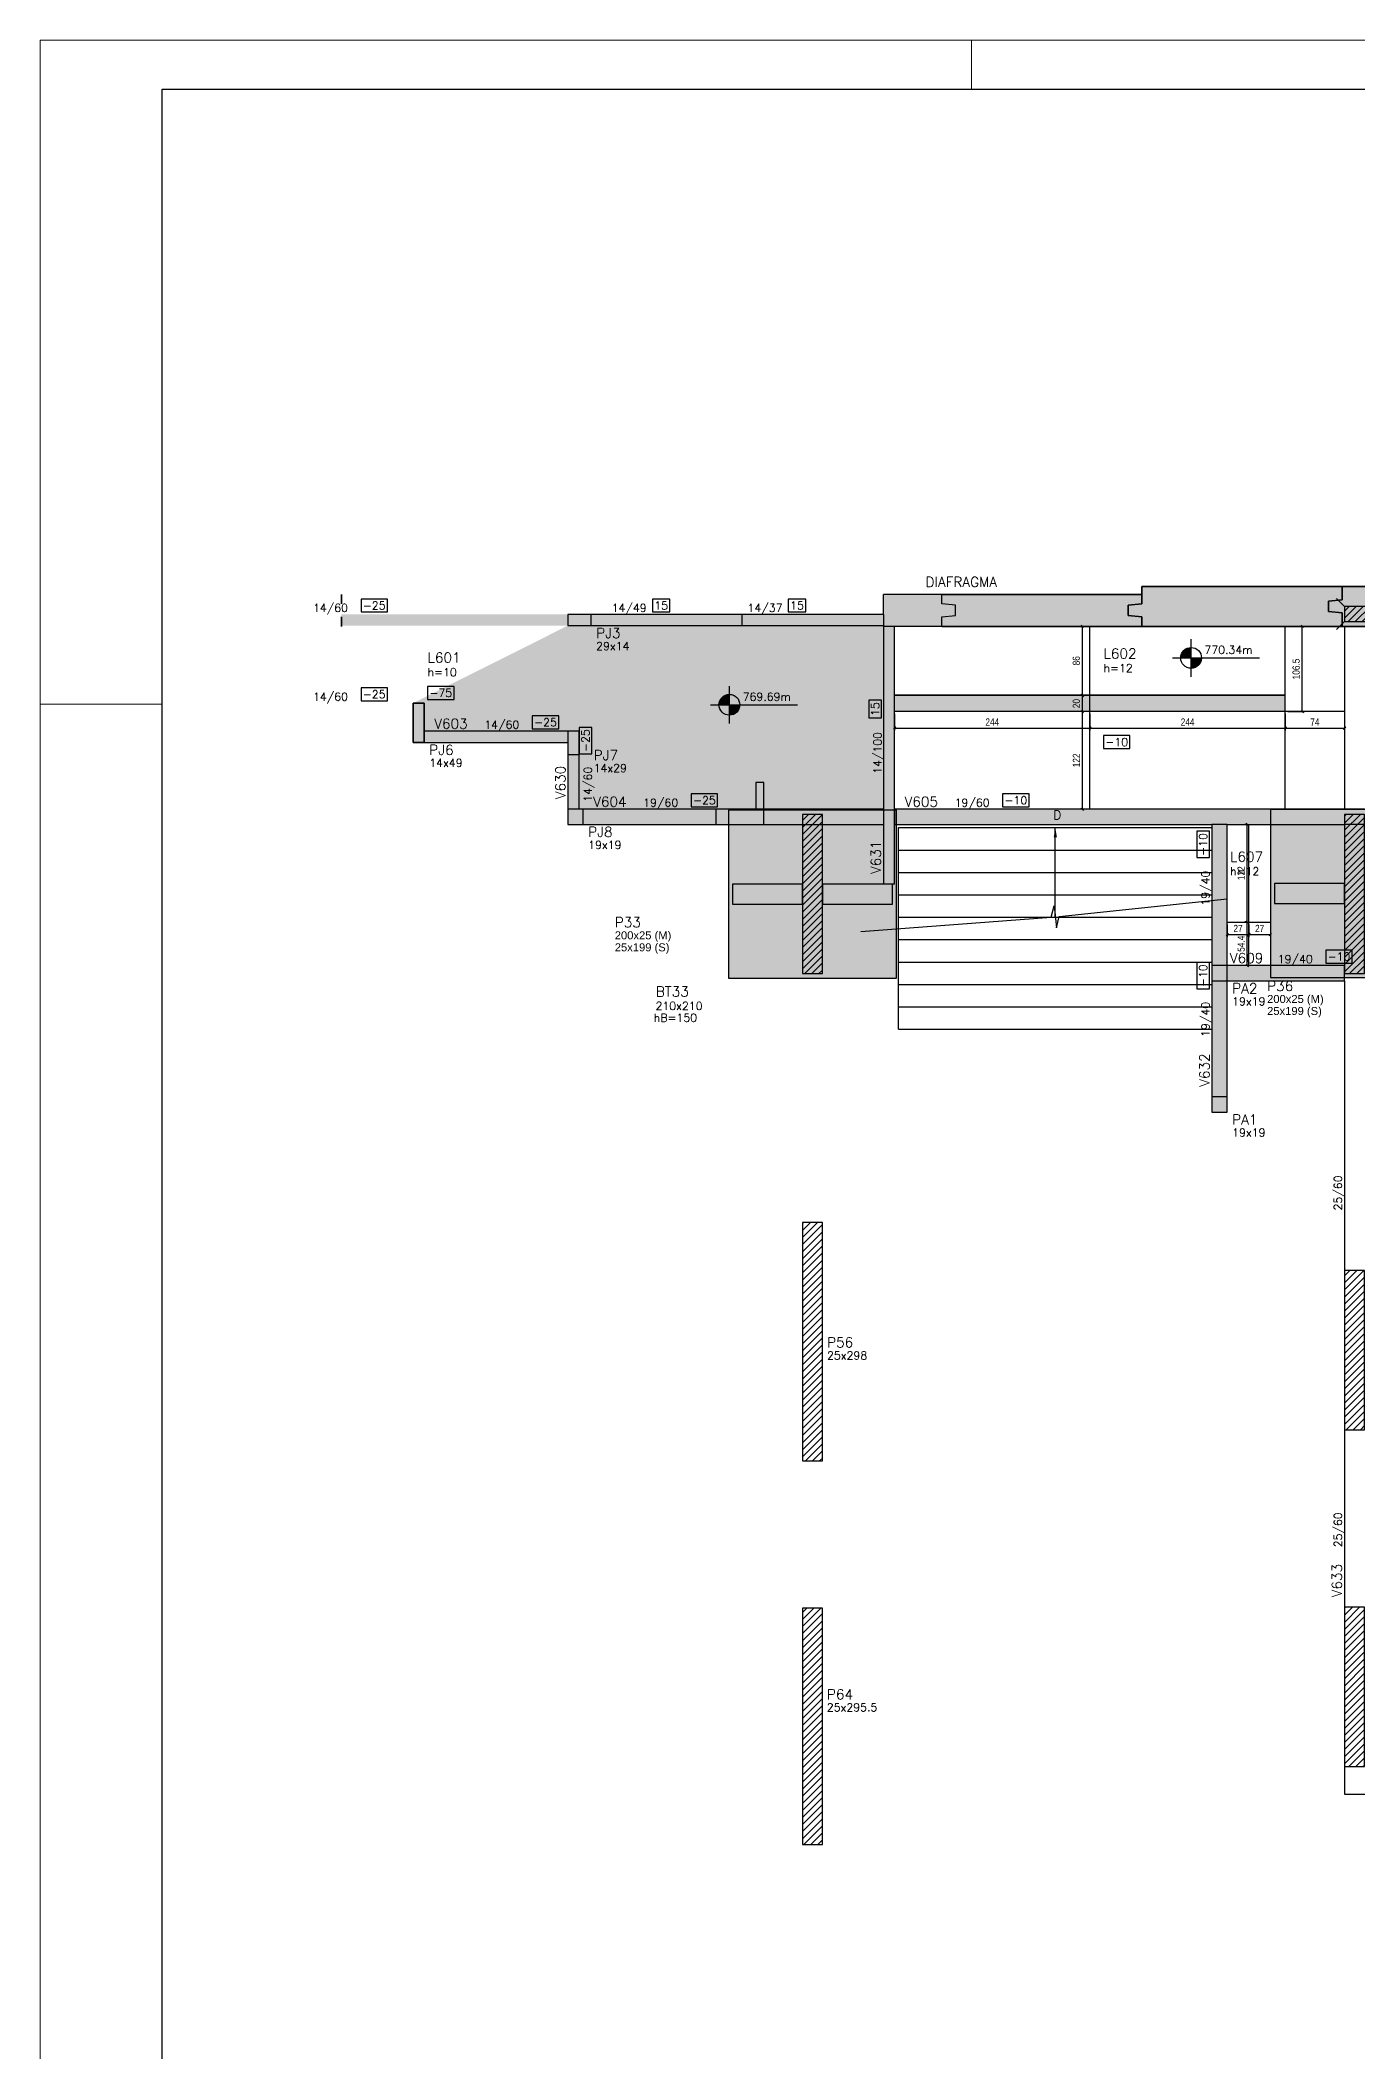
# Model space of a CAD drawing. Extents: x 1860 to 8661, y -614 to 3837.
# Drawn here: x 1860 to 3505, y 1323 to 3837 of the extents above; entities that cross this region are included whole.
import ezdxf
from ezdxf.enums import TextEntityAlignment as Align

# ---------------------------------------------------------------- set-up
doc = ezdxf.new("R2010")
doc.units = 0
doc.linetypes.add('DASHED', pattern=[0.75, 0.5, -0.25])
for name, color, linetype in [('F-AUX', 2, 'Continuous'), ('F-BLOCOS', 3, 'Continuous'), ('F-BLOCOS-DIM', 2, 'Continuous'), ('F-BLOCOS-HACH', 1, 'Continuous'), ('F-BLOCOS-NOME', 3, 'Continuous'), ('F-CORTE', 4, 'Continuous'), ('F-ESCADAS', 2, 'Continuous'), ('F-LAJES-DIM', 2, 'Continuous'), ('F-LAJES-NOME', 4, 'Continuous'), ('F-NÍVEL-PLANTA', 2, 'Continuous'), ('F-PILARES-DIM', 172, 'Continuous'), ('F-PILARES-HACH', 174, 'Continuous'), ('F-PILARES-M', 170, 'Continuous'), ('F-PILARES-N', 170, 'Continuous'), ('F-PILARES-NASCE', 4, 'Continuous'), ('F-PILARES-NOME', 170, 'Continuous'), ('F-PILARES-S', 170, 'Continuous'), ('F-PILARES-V', 170, 'Continuous'), ('F-SOLIDO-CORTE', 71, 'Continuous'), ('F-SOLIDO-EST', 252, 'Continuous'), ('F-TEXTO', 6, 'Continuous'), ('F-VIGAS', 3, 'Continuous'), ('F-VIGAS-DIM', 2, 'Continuous'), ('F-VIGAS-NOME', 4, 'Continuous'), ('Painéis', 200, 'Continuous')]:
    doc.layers.add(name, color=color, linetype=linetype)
for name, color, linetype, true_color in [('F-DESNIVEL-2', 7, 'Continuous', 0xffd1e8), ('F-DESNIVEL-3', 7, 'Continuous', 0xd5c7ff), ('F-DESNIVEL-5', 7, 'Continuous', 0xadd6ff), ('F-DESNIVEL-6', 7, 'Continuous', 0xffdebd)]:
    doc.layers.add(name, color=color, linetype=linetype, true_color=true_color)
doc.layers.add('FOLHA', color=255, linetype='Continuous', lineweight=5)
doc.layers.add('Hachura', color=251, linetype='Continuous', lineweight=9)
doc.styles.add('5385-ARQ-PB-BAS-PLA-TER-TORRE-A-106-TXT$0$R60-75', font='romans.shx', dxfattribs={"height": 0.1125})
doc.styles.add('COTA TECNICA-50', font='techl___.ttf', dxfattribs={"height": 9})
doc.styles.add('MCP', font='romans.shx')
doc.styles.get("Standard").update_dxf_attribs({"font": 'arial.ttf'})
doc.dimstyles.new('COTA PAINEL-50', dxfattribs={"dimtxt": 9, "dimasz": 3, "dimexe": 3, "dimexo": 3, "dimgap": 3, "dimtad": 1, "dimdec": 1, "dimzin": 12, "dimdsep": 46, "dimtxsty": 'COTA TECNICA-50', "dimblk1": 'OBLIQUE', "dimblk2": 'OBLIQUE', "dimsah": 1, "dimcen": 0.9, "dimclrd": 4, "dimclre": 4, "dimclrt": 240, "dimadec": 1, "dimazin": 3, "dimtfac": 1, "dimtdec": 1, "dimtmove": 0, "dimatfit": 3, "dimfxl": 1, "dimtolj": 1, "dimtzin": 12, "dimarcsym": 0})
pattern_1 = [(45, (4050.8626, 11455.262), (-4.4194174, 4.4194174), [])]

# ---------------------------------------------------------------- blocks, each defined once
blk = doc.blocks.new('*U10')
at = {"layer": 'F-LAJES-DIM', "color": 1}
blk.add_lwpolyline([(0, 0), (33, 0), (33, 16), (0, 16)], close=True, dxfattribs=at)
at = {"layer": 'F-LAJES-DIM', "style": 'MCP'}
blk.add_attdef('DIM', text='', height=10, dxfattribs=at).set_placement((16.5, 8), align=Align.MIDDLE_CENTER)
blk = doc.blocks.new('*U8')
at = {"layer": 'F-VIGAS-DIM', "color": 1}
blk.add_lwpolyline([(0, 0), (33, 0), (33, 16), (0, 16)], close=True, dxfattribs=at)
at = {"layer": 'F-VIGAS-DIM', "style": 'MCP'}
blk.add_attdef('DIM', text='', height=10, dxfattribs=at).set_placement((16.5, 8), align=Align.MIDDLE_CENTER)
blk = doc.blocks.new('*U7')
at = {"layer": 'F-VIGAS-DIM', "color": 1}
blk.add_lwpolyline([(0, 0), (22, 0), (22, 16), (0, 16)], close=True, dxfattribs=at)
at = {"layer": 'F-VIGAS-DIM', "style": 'MCP'}
blk.add_attdef('DIM', text='', height=10, dxfattribs=at).set_placement((11, 8), align=Align.MIDDLE_CENTER)
blk = doc.blocks.new('Nível - Planta')
at = {"layer": 'F-NÍVEL-PLANTA'}
h = blk.add_hatch(color=71, dxfattribs=at)
h.paths.add_polyline_path([(0, 0), (0, 0.26, 0.414214), (-0.26, 0)])
h.paths.add_polyline_path([(0.26, 0), (0, 0), (0, -0.26, 0.414214)])
for p, q in [((-0.469, 0), (1.704, 0)), ((0, -0.469), (0, 0.469))]:
    blk.add_line(p, q, dxfattribs=at)
blk.add_circle((0, 0), 0.26, dxfattribs=at)
at = {"layer": 'F-TEXTO', "color": 3, "style": 'MCP'}
blk.add_attdef('NÍVEL', (0.333, 0.102), '', height=0.2, dxfattribs=at)
blk = doc.blocks.new('_Oblique')
at = {"color": 0, "linetype": 'ByBlock', "lineweight": -2}
blk.add_line((-0.5, -0.5), (0.5, 0.5), dxfattribs=at)
blk = doc.blocks.new('*D1542')
at = {"layer": 'Defpoints', "color": 0, "transparency": 16777216}
for p in [(2926.9, 2998.3), (3170.9, 2998.3), (3170.9, 2977.6)]:
    blk.add_point(p, dxfattribs=at)
at = {"layer": 'Painéis', "color": 4, "lineweight": -2, "transparency": 16777216}
for p, q in [((2926.9, 2995.3), (2926.9, 2974.6)), ((3170.9, 2995.3), (3170.9, 2974.6)), ((2926.9, 2977.6), (3170.9, 2977.6))]:
    blk.add_line(p, q, dxfattribs=at)
at = {"layer": 'Painéis', "color": 4, "lineweight": -2, "transparency": 16777216, "xscale": 3, "yscale": 3, "zscale": 3, "rotation": 180}
blk.add_blockref('_Oblique', (2926.9, 2977.6), dxfattribs=at)
at = {"layer": 'Painéis', "color": 4, "lineweight": -2, "transparency": 16777216, "xscale": 3, "yscale": 3, "zscale": 3}
blk.add_blockref('_Oblique', (3170.9, 2977.6), dxfattribs=at)
at = {"layer": 'Painéis', "color": 240, "transparency": 16777216, "insert": (3048.9, 2985.2), "char_height": 9, "attachment_point": 5, "style": 'COTA TECNICA-50'}
blk.add_mtext('\\A1;244', dxfattribs=at)
blk = doc.blocks.new('*D1543')
at = {"layer": 'Defpoints', "color": 0, "transparency": 16777216}
for p in [(3170.9, 2998.3), (3414.9, 2998.3), (3414.9, 2977.6)]:
    blk.add_point(p, dxfattribs=at)
at = {"layer": 'Painéis', "color": 4, "lineweight": -2, "transparency": 16777216}
for p, q in [((3170.9, 2995.3), (3170.9, 2974.6)), ((3414.9, 2995.3), (3414.9, 2974.6)), ((3170.9, 2977.6), (3414.9, 2977.6))]:
    blk.add_line(p, q, dxfattribs=at)
at = {"layer": 'Painéis', "color": 4, "lineweight": -2, "transparency": 16777216, "xscale": 3, "yscale": 3, "zscale": 3, "rotation": 180}
blk.add_blockref('_Oblique', (3170.9, 2977.6), dxfattribs=at)
at = {"layer": 'Painéis', "color": 4, "lineweight": -2, "transparency": 16777216, "xscale": 3, "yscale": 3, "zscale": 3}
blk.add_blockref('_Oblique', (3414.9, 2977.6), dxfattribs=at)
at = {"layer": 'Painéis', "color": 240, "transparency": 16777216, "insert": (3292.9, 2985.2), "char_height": 9, "attachment_point": 5, "style": 'COTA TECNICA-50'}
blk.add_mtext('\\A1;244', dxfattribs=at)
blk = doc.blocks.new('*D1544')
at = {"layer": 'Defpoints', "color": 0, "transparency": 16777216}
for p in [(3414.9, 2998.3), (3488.9, 2998.3), (3488.9, 2977.6)]:
    blk.add_point(p, dxfattribs=at)
at = {"layer": 'Painéis', "color": 4, "lineweight": -2, "transparency": 16777216}
for p, q in [((3414.9, 2995.3), (3414.9, 2974.6)), ((3488.9, 2995.3), (3488.9, 2974.6)), ((3414.9, 2977.6), (3488.9, 2977.6))]:
    blk.add_line(p, q, dxfattribs=at)
at = {"layer": 'Painéis', "color": 4, "lineweight": -2, "transparency": 16777216, "xscale": 3, "yscale": 3, "zscale": 3, "rotation": 180}
blk.add_blockref('_Oblique', (3414.9, 2977.6), dxfattribs=at)
at = {"layer": 'Painéis', "color": 4, "lineweight": -2, "transparency": 16777216, "xscale": 3, "yscale": 3, "zscale": 3}
blk.add_blockref('_Oblique', (3488.9, 2977.6), dxfattribs=at)
at = {"layer": 'Painéis', "color": 240, "transparency": 16777216, "insert": (3451.9, 2985.2), "char_height": 9, "attachment_point": 5, "style": 'COTA TECNICA-50'}
blk.add_mtext('\\A1;74', dxfattribs=at)
blk = doc.blocks.new('*D1545')
at = {"layer": 'Defpoints', "color": 0, "transparency": 16777216}
for p in [(3161.5, 2998.3), (3170.9, 2998.3), (3170.9, 2876.3)]:
    blk.add_point(p, dxfattribs=at)
at = {"layer": 'Painéis', "color": 4, "lineweight": -2, "transparency": 16777216}
for p, q in [((3167.9, 2998.3), (3158.5, 2998.3)), ((3161.5, 2876.3), (3161.5, 2998.3)), ((3167.9, 2876.3), (3158.5, 2876.3))]:
    blk.add_line(p, q, dxfattribs=at)
at = {"layer": 'Painéis', "color": 4, "lineweight": -2, "transparency": 16777216, "xscale": 3, "yscale": 3, "zscale": 3}
for p, rotation in [((3161.5, 2998.3), 90), ((3161.5, 2876.3), 270)]:
    blk.add_blockref('_Oblique', p, dxfattribs=dict(at, rotation=rotation))
at = {"layer": 'Painéis', "color": 240, "transparency": 16777216, "insert": (3154, 2937.3), "char_height": 9, "attachment_point": 5, "rotation": 90, "style": 'COTA TECNICA-50'}
blk.add_mtext('\\A1;122', dxfattribs=at)
blk = doc.blocks.new('*D1546')
at = {"layer": 'Defpoints', "color": 0, "transparency": 16777216}
for p in [(3161.5, 3018.3), (3170.9, 3018.3), (3170.9, 2998.3)]:
    blk.add_point(p, dxfattribs=at)
at = {"layer": 'Painéis', "color": 4, "lineweight": -2, "transparency": 16777216}
for p, q in [((3167.9, 3018.3), (3158.5, 3018.3)), ((3161.5, 2998.3), (3161.5, 3018.3)), ((3167.9, 2998.3), (3158.5, 2998.3))]:
    blk.add_line(p, q, dxfattribs=at)
at = {"layer": 'Painéis', "color": 4, "lineweight": -2, "transparency": 16777216, "xscale": 3, "yscale": 3, "zscale": 3}
for p, rotation in [((3161.5, 3018.3), 90), ((3161.5, 2998.3), 270)]:
    blk.add_blockref('_Oblique', p, dxfattribs=dict(at, rotation=rotation))
at = {"layer": 'Painéis', "color": 240, "transparency": 16777216, "insert": (3154, 3008.3), "char_height": 9, "attachment_point": 5, "rotation": 90, "style": 'COTA TECNICA-50'}
blk.add_mtext('\\A1;20', dxfattribs=at)
blk = doc.blocks.new('*D1547')
at = {"layer": 'Defpoints', "color": 0, "transparency": 16777216}
for p in [(3161.5, 3104.8), (3170.9, 3104.8), (3170.9, 3018.8)]:
    blk.add_point(p, dxfattribs=at)
at = {"layer": 'Painéis', "color": 4, "lineweight": -2, "transparency": 16777216}
for p, q in [((3167.9, 3104.8), (3158.5, 3104.8)), ((3161.5, 3018.8), (3161.5, 3104.8)), ((3167.9, 3018.8), (3158.5, 3018.8))]:
    blk.add_line(p, q, dxfattribs=at)
at = {"layer": 'Painéis', "color": 4, "lineweight": -2, "transparency": 16777216, "xscale": 3, "yscale": 3, "zscale": 3}
for p, rotation in [((3161.5, 3104.8), 90), ((3161.5, 3018.8), 270)]:
    blk.add_blockref('_Oblique', p, dxfattribs=dict(at, rotation=rotation))
at = {"layer": 'Painéis', "color": 240, "transparency": 16777216, "insert": (3153.9, 3061.8), "char_height": 9, "attachment_point": 5, "rotation": 90, "style": 'COTA TECNICA-50'}
blk.add_mtext('\\A1;86', dxfattribs=at)
blk = doc.blocks.new('*D1548')
at = {"layer": 'Defpoints', "color": 0, "transparency": 16777216}
for p in [(3414.9, 3104.8), (3436.1, 3104.8), (3414.9, 2998.3)]:
    blk.add_point(p, dxfattribs=at)
at = {"layer": 'Painéis', "color": 4, "lineweight": -2, "transparency": 16777216}
for p, q in [((3417.9, 3104.8), (3439.1, 3104.8)), ((3436.1, 2998.3), (3436.1, 3104.8)), ((3417.9, 2998.3), (3439.1, 2998.3))]:
    blk.add_line(p, q, dxfattribs=at)
at = {"layer": 'Painéis', "color": 4, "lineweight": -2, "transparency": 16777216, "xscale": 3, "yscale": 3, "zscale": 3}
for p, rotation in [((3436.1, 3104.8), 90), ((3436.1, 2998.3), 270)]:
    blk.add_blockref('_Oblique', p, dxfattribs=dict(at, rotation=rotation))
at = {"layer": 'Painéis', "color": 240, "transparency": 16777216, "insert": (3428.5, 3051.5), "char_height": 9, "attachment_point": 5, "rotation": 90, "style": 'COTA TECNICA-50'}
blk.add_mtext('\\A1;106.5', dxfattribs=at)
blk = doc.blocks.new('*D1553')
at = {"layer": 'Defpoints', "color": 0, "transparency": 16777216}
for p in [(3342.4, 2735.3), (3369.4, 2735.3), (3369.4, 2719.6)]:
    blk.add_point(p, dxfattribs=at)
at = {"layer": 'Painéis', "color": 4, "lineweight": -2, "transparency": 16777216}
for p, q in [((3342.4, 2732.3), (3342.4, 2716.6)), ((3342.4, 2719.6), (3369.4, 2719.6)), ((3369.4, 2732.3), (3369.4, 2716.6))]:
    blk.add_line(p, q, dxfattribs=at)
at = {"layer": 'Painéis', "color": 4, "lineweight": -2, "transparency": 16777216, "xscale": 3, "yscale": 3, "zscale": 3, "rotation": 180}
blk.add_blockref('_Oblique', (3342.4, 2719.6), dxfattribs=at)
at = {"layer": 'Painéis', "color": 4, "lineweight": -2, "transparency": 16777216, "xscale": 3, "yscale": 3, "zscale": 3}
blk.add_blockref('_Oblique', (3369.4, 2719.6), dxfattribs=at)
at = {"layer": 'Painéis', "color": 240, "transparency": 16777216, "insert": (3355.9, 2727.2), "char_height": 9, "attachment_point": 5, "style": 'COTA TECNICA-50'}
blk.add_mtext('\\A1;27', dxfattribs=at)
blk = doc.blocks.new('*D1554')
at = {"layer": 'Defpoints', "color": 0, "transparency": 16777216}
for p in [(3369.4, 2735.3), (3396.4, 2735.3), (3396.4, 2719.6)]:
    blk.add_point(p, dxfattribs=at)
at = {"layer": 'Painéis', "color": 4, "lineweight": -2, "transparency": 16777216}
for p, q in [((3369.4, 2732.3), (3369.4, 2716.6)), ((3369.4, 2719.6), (3396.4, 2719.6)), ((3396.4, 2732.3), (3396.4, 2716.6))]:
    blk.add_line(p, q, dxfattribs=at)
at = {"layer": 'Painéis', "color": 4, "lineweight": -2, "transparency": 16777216, "xscale": 3, "yscale": 3, "zscale": 3, "rotation": 180}
blk.add_blockref('_Oblique', (3369.4, 2719.6), dxfattribs=at)
at = {"layer": 'Painéis', "color": 4, "lineweight": -2, "transparency": 16777216, "xscale": 3, "yscale": 3, "zscale": 3}
blk.add_blockref('_Oblique', (3396.4, 2719.6), dxfattribs=at)
at = {"layer": 'Painéis', "color": 240, "transparency": 16777216, "insert": (3382.9, 2727.2), "char_height": 9, "attachment_point": 5, "style": 'COTA TECNICA-50'}
blk.add_mtext('\\A1;27', dxfattribs=at)
blk = doc.blocks.new('*D1555')
at = {"layer": 'Defpoints', "color": 0, "transparency": 16777216}
for p in [(3367.4, 2735.3), (3369.4, 2735.3), (3369.4, 2680.9)]:
    blk.add_point(p, dxfattribs=at)
at = {"layer": 'Painéis', "color": 4, "lineweight": -2, "transparency": 16777216}
for p, q in [((3366.4, 2735.3), (3364.4, 2735.3)), ((3367.4, 2680.9), (3367.4, 2735.3)), ((3366.4, 2680.9), (3364.4, 2680.9))]:
    blk.add_line(p, q, dxfattribs=at)
at = {"layer": 'Painéis', "color": 4, "lineweight": -2, "transparency": 16777216, "xscale": 3, "yscale": 3, "zscale": 3}
for p, rotation in [((3367.4, 2735.3), 90), ((3367.4, 2680.9), 270)]:
    blk.add_blockref('_Oblique', p, dxfattribs=dict(at, rotation=rotation))
at = {"layer": 'Painéis', "color": 240, "transparency": 16777216, "insert": (3359.8, 2708.1), "char_height": 9, "attachment_point": 5, "rotation": 90, "style": 'COTA TECNICA-50'}
blk.add_mtext('\\A1;54.4', dxfattribs=at)
blk = doc.blocks.new('*D1556')
at = {"layer": 'Defpoints', "color": 0, "transparency": 16777216}
for p in [(3367.4, 2857.3), (3369.4, 2857.3), (3369.4, 2735.3)]:
    blk.add_point(p, dxfattribs=at)
at = {"layer": 'Painéis', "color": 4, "lineweight": -2, "transparency": 16777216}
for p, q in [((3366.4, 2857.3), (3364.4, 2857.3)), ((3367.4, 2735.3), (3367.4, 2857.3)), ((3366.4, 2735.3), (3364.4, 2735.3))]:
    blk.add_line(p, q, dxfattribs=at)
at = {"layer": 'Painéis', "color": 4, "lineweight": -2, "transparency": 16777216, "xscale": 3, "yscale": 3, "zscale": 3}
for p, rotation in [((3367.4, 2857.3), 90), ((3367.4, 2735.3), 270)]:
    blk.add_blockref('_Oblique', p, dxfattribs=dict(at, rotation=rotation))
at = {"layer": 'Painéis', "color": 240, "transparency": 16777216, "insert": (3359.8, 2796.3), "char_height": 9, "attachment_point": 5, "rotation": 90, "style": 'COTA TECNICA-50'}
blk.add_mtext('\\A1;122', dxfattribs=at)

msp = doc.modelspace()

# ---------------------------------------------------------------- hatches: boundary and pattern name
at = {"layer": 'F-BLOCOS-HACH', "linetype": 'Continuous'}
h = msp.add_hatch(dxfattribs=at)
h.set_pattern_fill('AR-CONC', color=256, scale=5)
h.set_pattern_definition([(50, (4050.863, 1455.262), (35.863, -3.1376), [3.75, -41.25]), (355, (4050.863, 1455.262), (-6.9376, 37.6096), [3, -33]), (100.4514, (4053.85, 1455), (28.92544, 34.472), [3.187, -35.0571]), (46.1842, (4050.863, 1465.26), (53.3621, -8.276), [5.625, -61.875]), (96.6356, (4055.31, 1464.57), (46.7331, 48.7059), [4.7805, -52.5857]), (351.1842, (4050.86, 1465.26), (46.7331, 48.706), [4.5, -49.5]), (21, (4055.863, 1462.762), (29.84535, -20.13094), [3.75, -41.25]), (326, (4055.863, 1462.762), (12.1658, 36.2575), [3, -33]), (71.4514, (4058.35, 1461.085), (42.0111, 16.12656), [3.187, -35.0571]), (37.5, (4050.863, 1455.262), (0.60799, 16.64469), [0, -32.6, 0, -33.5, 0, -33.125]), (7.5, (4050.863, 1455.262), (13.15348, 19.72059), [0, -19.1, 0, -31.85, 0, -12.625]), (327.5, (4039.713, 1455.262), (26.69112, -1.12774), [0, -12.5, 0, -39, 0, -51.75]), (317.5, (4034.713, 1455.262), (29.1593, 5.00525), [0, -16.25, 0, -25.9, 0, -36.75])])
h.paths.add_polyline_path([(2929.36, 2875.26), (2719.36, 2875.26), (2719.36, 2770.26), (2719.36, 2665.26), (2929.36, 2665.26)])
h.paths.add_polyline_path([(3606.36, 2875.76), (3396.36, 2875.76), (3396.36, 2770.76), (3396.36, 2665.76), (3606.36, 2665.76)])
h.paths.add_polyline_path([(4286.36, 2875.76), (4076.36, 2875.76), (4076.36, 2770.76), (4076.36, 2665.76), (4286.36, 2665.76)])
h.paths.add_polyline_path([(4758.36, 2875.76), (4548.36, 2875.76), (4548.36, 2770.76), (4548.36, 2665.76), (4758.36, 2665.76)])
at = {"layer": 'F-DESNIVEL-5', "linetype": 'Continuous'}
h = msp.add_hatch(color=256, dxfattribs=at)
h.dxf.hatch_style = 1
h.paths.add_polyline_path([(2339.36, 2959.76), (2325.36, 2959.76), (2325.36, 3008.76), (2339.36, 3008.76)])
at = {"layer": 'F-PILARES-HACH', "linetype": 'Continuous'}
h = msp.add_hatch(dxfattribs=at)
h.set_pattern_fill('ANSI31', color=256, scale=50, style=0)
h.set_pattern_definition(pattern_1)
h.paths.add_polyline_path([(3488.86, 3110.76), (3528.86, 3110.76), (3528.86, 3129.76), (3488.86, 3129.76)], flags=16)
h = msp.add_hatch(dxfattribs=at)
h.set_pattern_fill('ANSI31', color=256, scale=50, style=0)
h.set_pattern_definition(pattern_1)
h.paths.add_polyline_path([(2811.86, 2670.76), (2836.86, 2670.76), (2836.86, 2869.76), (2811.86, 2869.76)], flags=16)
h = msp.add_hatch(dxfattribs=at)
h.set_pattern_fill('ANSI31', color=256, scale=50, style=0)
h.set_pattern_definition(pattern_1)
h.paths.add_polyline_path([(3488.86, 2670.76), (3513.86, 2670.76), (3513.86, 2869.76), (3488.86, 2869.76)], flags=16)
h = msp.add_hatch(dxfattribs=at)
h.set_pattern_fill('ANSI31', color=256, scale=50, style=0)
h.set_pattern_definition(pattern_1)
h.paths.add_polyline_path([(2811.86, 2061.76), (2836.86, 2061.76), (2836.86, 2359.76), (2811.86, 2359.76)], flags=16)
h = msp.add_hatch(dxfattribs=at)
h.set_pattern_fill('ANSI31', color=256, scale=50, style=0)
h.set_pattern_definition(pattern_1)
h.paths.add_polyline_path([(3488.86, 2100.76), (3513.86, 2100.76), (3513.86, 2299.76), (3488.86, 2299.76)], flags=16)
h = msp.add_hatch(dxfattribs=at)
h.set_pattern_fill('ANSI31', color=256, scale=50, style=0)
h.set_pattern_definition(pattern_1)
h.paths.add_polyline_path([(2811.86, 1582.26), (2836.86, 1582.26), (2836.86, 1877.76), (2811.86, 1877.76)], flags=16)
h = msp.add_hatch(dxfattribs=at)
h.set_pattern_fill('ANSI31', color=256, scale=50, style=0)
h.set_pattern_definition(pattern_1)
h.paths.add_polyline_path([(3488.86, 1679.76), (3513.86, 1679.76), (3513.86, 1878.76), (3488.86, 1878.76)], flags=16)
at = {"layer": 'F-SOLIDO-CORTE', "linetype": 'Continuous'}
msp.add_hatch(color=256, dxfattribs=at).paths.add_polyline_path([(2703.64, 2857.26), (2763.64, 2857.26), (2763.64, 2909.61), (2753.64, 2909.61), (2753.64, 2876.26), (2703.64, 2876.26)], flags=16)
at = {"layer": 'F-SOLIDO-EST'}
h = msp.add_hatch(color=256, dxfattribs=at)
h.dxf.hatch_style = 1
h.paths.add_polyline_path([(2985.86, 3104.76), (2985.86, 3116.76), (3002.86, 3118.26), (3002.86, 3131.26), (2985.86, 3132.76), (2985.86, 3144.76), (2912.96, 3144.76), (2912.96, 3119.76), (2912.96, 3104.76)])
h = msp.add_hatch(color=256, dxfattribs=at)
h.dxf.hatch_style = 1
h.paths.add_polyline_path([(3218.86, 3131.26), (3235.86, 3132.76), (3235.86, 3144.76), (2985.86, 3144.76), (2985.86, 3132.76), (3002.86, 3131.26), (3002.86, 3118.26), (2985.86, 3116.76), (2985.86, 3104.76), (3235.86, 3104.76), (3235.86, 3116.76), (3218.86, 3118.26)])
h = msp.add_hatch(color=256, dxfattribs=at)
h.dxf.hatch_style = 1
h.paths.add_polyline_path([(3468.86, 3136.26), (3485.86, 3137.76), (3485.86, 3154.76), (3235.86, 3154.76), (3235.86, 3132.76), (3218.86, 3131.26), (3218.86, 3118.26), (3235.86, 3116.76), (3235.86, 3104.76), (3485.86, 3104.76), (3485.86, 3121.76), (3468.86, 3123.26)])
h = msp.add_hatch(color=256, dxfattribs=at)
h.dxf.hatch_style = 1
h.paths.add_polyline_path([(3718.86, 3136.26), (3735.86, 3137.76), (3735.86, 3154.76), (3485.86, 3154.76), (3485.86, 3137.76), (3468.86, 3136.26), (3468.86, 3123.26), (3485.86, 3121.76), (3485.86, 3104.76), (3735.86, 3104.76), (3735.86, 3121.76), (3718.86, 3123.26)])
at = {"layer": 'Hachura', "linetype": 'ByBlock'}
h = msp.add_hatch(color=256, dxfattribs=at)
h.dxf.hatch_style = 1
h.paths.add_polyline_path([(3170.86, 2998.26), (3170.86, 3018.26), (2926.86, 3018.26), (2926.86, 2998.26)])
h.paths.add_polyline_path([(3414.86, 2998.26), (3414.86, 3018.26), (3170.86, 3018.26), (3170.86, 2998.26)])

# ---------------------------------------------------------------- linework, layer by layer
at = {"color": 30}
for p, q in [((2012.11, 3776.4), (8600.49, 3776.4)), ((2012.11, -552.63), (2012.11, 3776.4))]:
    msp.add_line(p, q, dxfattribs=at)
at = {"layer": 'F-AUX'}
for p, q in [((2931.86, 2853.26), (3323.36, 2853.26)), ((2931.86, 2726.92), (2931.86, 2853.26)), ((3323.36, 2853.26), (3323.36, 2762.24)), ((2931.86, 2825.26), (3323.36, 2825.26)), ((2931.86, 2797.26), (3323.36, 2797.26)), ((2931.86, 2769.26), (3323.36, 2769.26)), ((2931.86, 2741.26), (3127.61, 2741.26))]:
    msp.add_line(p, q, dxfattribs=at)
at = {"layer": 'F-AUX', "color": 1}
for points in [[(3127.61, 2741.26), (3127.61, 2853.26)], [(2884.54, 2723.37), (3122.64, 2741.23), (3126.18, 2755.42), (3129.04, 2728.09), (3132.59, 2742.27), (3342.36, 2764.23)]]:
    msp.add_lwpolyline(points, dxfattribs=at)
msp.add_solid([(3129.66, 2841.21), (3127.66, 2853.21), (3125.66, 2841.21)], dxfattribs=at)
at = {"layer": 'F-BLOCOS', "color": 2, "linetype": 'Continuous'}
for points in [[(2719.36, 2770.26), (2719.36, 2665.26), (2929.36, 2665.26), (2929.36, 2875.26), (2719.36, 2875.26), (2719.36, 2770.26)], [(2719.36, 2770.26), (2719.36, 2665.26), (2929.36, 2665.26), (2929.36, 2875.26), (2719.36, 2875.26), (2719.36, 2770.26)], [(3488.86, 2665.76), (3606.36, 2665.76), (3606.36, 2875.76), (3396.36, 2875.76), (3396.36, 2770.76)], [(3396.36, 2770.76), (3396.36, 2680.86)]]:
    msp.add_lwpolyline(points, dxfattribs=at)
at = {"layer": 'F-BLOCOS', "color": 1, "linetype": 'DASHED'}
msp.add_lwpolyline([(3396.36, 2680.86), (3396.36, 2665.76), (3488.86, 2665.76)], dxfattribs=at)
at = {"layer": 'F-CORTE', "linetype": 'Continuous'}
msp.add_lwpolyline([(2753.64, 2909.61), (2753.64, 2876.26), (2703.64, 2876.26), (2703.64, 2857.26), (2763.64, 2857.26), (2763.64, 2909.61)], dxfattribs=at)
at = {"layer": 'F-DESNIVEL-2', "linetype": 'Continuous'}
for points in [[(2518.86, 3119.76), (2518.86, 3105.76), (2912.86, 3105.76)], [(2518.86, 3119.76), (2912.86, 3105.76), (2912.86, 3119.76)], [(2547.96, 3119.76), (2912.86, 3119.76), (2547.96, 3119.76)], [(2926.86, 2876.26), (2926.86, 3104.66), (2912.86, 3104.66)], [(2926.86, 2876.26), (2912.86, 3104.66), (2912.86, 2876.26)], [(2924.46, 2782.86), (2926.86, 2876.26), (2912.86, 2876.26)], [(2924.46, 2782.86), (2912.86, 2876.26), (2912.86, 2782.86)], [(2926.86, 2876.26), (2912.86, 2876.26), (2926.86, 2876.26)], [(2924.46, 2782.86), (2926.86, 2782.76), (2926.86, 2876.26)], [(2924.46, 2782.86), (2924.46, 2782.76), (2926.86, 2782.76)]]:
    msp.add_solid(points, dxfattribs=at)
at = {"layer": 'F-DESNIVEL-3', "linetype": 'Continuous'}
for points in [[(2952.96, 3104.76), (3294.36, 3104.76), (2952.96, 3104.76)], [(3334.36, 3104.76), (3488.86, 3104.76), (3334.36, 3104.76)], [(2926.86, 2857.26), (3332.86, 2857.26), (3332.86, 2876.26)], [(2926.86, 2857.26), (3332.86, 2876.26), (2926.86, 2876.26)], [(2926.86, 2857.26), (2926.86, 2876.26), (2926.86, 2857.26)], [(3332.86, 2857.26), (3488.86, 2857.26), (3488.86, 2876.26)], [(3332.86, 2857.26), (3488.86, 2876.26), (3332.86, 2876.26)], [(3332.86, 2857.26), (3332.86, 2876.26), (3332.86, 2857.26)], [(3342.36, 2857.26), (3323.36, 2857.26), (3323.36, 2680.86)], [(3342.36, 2857.26), (3323.36, 2680.86), (3342.36, 2680.86)], [(3342.36, 2857.26), (3342.36, 2680.86), (3342.36, 2857.26)], [(3323.36, 2497.76), (3342.36, 2497.76), (3342.36, 2680.86)], [(3323.36, 2497.76), (3342.36, 2680.86), (3323.36, 2680.76)], [(3488.86, 2661.86), (3488.86, 2680.86), (3342.46, 2680.86)], [(3488.86, 2661.86), (3342.46, 2680.86), (3342.46, 2661.86)], [(3323.36, 2516.86), (3323.36, 2661.66), (3323.36, 2516.86)], [(3488.86, 2661.86), (3342.46, 2661.86), (3488.86, 2661.86)]]:
    msp.add_solid(points, dxfattribs=at)
at = {"layer": 'F-DESNIVEL-5', "linetype": 'Continuous'}
msp.add_lwpolyline([(2339.36, 2959.76), (2325.36, 2959.76), (2325.36, 3008.76), (2339.36, 3008.76)], close=True, dxfattribs=at)
for points in [[(2235.86, 3119.76), (2235.86, 3105.76), (2518.76, 3105.76)], [(2235.86, 3119.76), (2518.76, 3105.76), (2518.76, 3119.76)], [(2339.46, 2973.76), (2339.46, 2959.76), (2518.76, 2959.76)], [(2339.46, 2973.76), (2518.76, 2959.76), (2518.76, 2973.76)], [(2339.46, 2973.76), (2518.76, 2973.76), (2339.46, 2973.76)], [(2518.86, 2876.36), (2532.86, 2973.76), (2518.76, 2973.76)], [(2518.86, 2876.36), (2532.86, 2876.36), (2532.86, 2973.76)], [(2518.86, 2876.36), (2518.86, 2944.66), (2518.86, 2876.36)], [(2912.86, 2857.26), (2912.86, 2876.26), (2518.86, 2876.26)], [(2912.86, 2857.26), (2518.86, 2876.26), (2518.86, 2857.26)], [(2912.86, 2857.26), (2537.96, 2857.26), (2912.86, 2857.26)]]:
    msp.add_solid(points, dxfattribs=at)
at = {"layer": 'F-DESNIVEL-6', "linetype": 'Continuous'}
for points in [[(2518.86, 3105.76), (2325.36, 3008.76), (2339.36, 3008.76)], [(2518.86, 2973.76), (2518.86, 3105.76), (2339.36, 3008.76)], [(2518.86, 3105.76), (2339.36, 3008.76), (2518.86, 3105.76)], [(2532.86, 2973.76), (2547.86, 3105.76), (2518.86, 2973.76)], [(2547.86, 3105.76), (2518.86, 3105.76), (2518.86, 2973.76)], [(2547.86, 3105.76), (2518.86, 2973.76), (2547.86, 3105.76)], [(2532.86, 2876.26), (2547.86, 3105.76), (2532.86, 2973.76)], [(2547.86, 3105.76), (2532.86, 2876.26), (2537.86, 2876.26)], [(2547.86, 3105.76), (2537.86, 2876.26), (2547.86, 3105.76)], [(2547.86, 3105.76), (2537.86, 2876.26), (2912.86, 2876.26)], [(2547.86, 3105.76), (2912.86, 2876.26), (2547.86, 3105.76)], [(2547.86, 3105.76), (2912.86, 2876.26), (2912.86, 3104.76)], [(2547.86, 3105.76), (2912.86, 3104.76), (2547.86, 3105.76)], [(2547.86, 3105.76), (2912.86, 3104.76), (2912.96, 3105.76)], [(2547.86, 3105.76), (2912.96, 3105.76), (2547.86, 3105.76)], [(2518.86, 2973.76), (2339.36, 3008.76), (2518.86, 2973.76)], [(2518.86, 2973.76), (2339.36, 3008.76), (2339.36, 2973.76)], [(2518.86, 2973.76), (2339.36, 2973.76), (2518.86, 2973.76)], [(2532.86, 2973.76), (2518.86, 2973.76), (2532.86, 2973.76)], [(2532.86, 2944.76), (2532.86, 2876.26), (2532.86, 2973.76)], [(2532.86, 2944.76), (2532.86, 2973.76), (2532.86, 2944.76)], [(2532.86, 2876.26), (2532.86, 2973.76), (2532.86, 2876.26)]]:
    msp.add_solid(points, dxfattribs=at)
at = {"layer": 'F-ESCADAS', "color": 1, "linetype": 'DASHED'}
for p, q in [((3127.61, 2741.26), (3323.36, 2741.26)), ((3323.36, 2762.24), (3323.36, 2601.26)), ((2931.86, 2601.26), (2931.86, 2726.92)), ((2931.86, 2713.26), (3323.36, 2713.26)), ((2931.86, 2685.26), (3323.36, 2685.26)), ((2931.86, 2657.26), (3323.36, 2657.26)), ((2931.86, 2629.26), (3323.36, 2629.26)), ((2931.86, 2601.26), (3323.36, 2601.26))]:
    msp.add_line(p, q, dxfattribs=at)
at = {"layer": 'F-PILARES-M', "linetype": 'Continuous'}
for points in [[(2518.86, 3105.76), (2547.86, 3105.76), (2547.86, 3119.76), (2518.86, 3119.76), (2518.86, 3105.76)], [(2325.36, 2959.76), (2339.36, 2959.76), (2339.36, 3008.76), (2325.36, 3008.76), (2325.36, 2959.76)], [(2518.86, 2944.76), (2532.86, 2944.76), (2532.86, 2973.76), (2518.86, 2973.76), (2518.86, 2944.76)], [(2518.86, 2857.26), (2537.86, 2857.26), (2537.86, 2876.26), (2518.86, 2876.26), (2518.86, 2857.26)], [(2811.86, 2782.76), (2724.36, 2782.76), (2724.36, 2757.76), (2811.86, 2757.76), (2811.86, 2782.76)], [(2924.36, 2782.76), (2836.86, 2782.76), (2836.86, 2757.76), (2924.36, 2757.76), (2924.36, 2782.76)], [(3488.86, 2783.26), (3401.36, 2783.26), (3401.36, 2758.26), (3488.86, 2758.26), (3488.86, 2783.26)], [(3323.36, 2661.76), (3342.36, 2661.76), (3342.36, 2680.76), (3323.36, 2680.76), (3323.36, 2661.76)], [(3323.36, 2497.76), (3342.36, 2497.76), (3342.36, 2516.76), (3323.36, 2516.76), (3323.36, 2497.76)]]:
    msp.add_lwpolyline(points, dxfattribs=at)
at = {"layer": 'F-PILARES-N', "linetype": 'Continuous'}
msp.add_lwpolyline([(3488.86, 3110.76), (3528.86, 3110.76), (3528.86, 3129.76), (3488.86, 3129.76), (3488.86, 3110.76)], dxfattribs=at)
at = {"layer": 'F-PILARES-NASCE', "linetype": 'Continuous'}
for p, q in [((3488.86, 3129.76), (3478.86, 3139.76)), ((3488.86, 3110.76), (3478.86, 3100.76))]:
    msp.add_line(p, q, dxfattribs=at)
at = {"layer": 'F-PILARES-S', "linetype": 'Continuous'}
for points in [[(2811.86, 2061.76), (2836.86, 2061.76), (2836.86, 2359.76), (2811.86, 2359.76), (2811.86, 2061.76)], [(3488.86, 2100.76), (3513.86, 2100.76), (3513.86, 2299.76), (3488.86, 2299.76), (3488.86, 2100.76)], [(2811.86, 1582.26), (2836.86, 1582.26), (2836.86, 1877.76), (2811.86, 1877.76), (2811.86, 1582.26)], [(3488.86, 1679.76), (3513.86, 1679.76), (3513.86, 1878.76), (3488.86, 1878.76), (3488.86, 1679.76)]]:
    msp.add_lwpolyline(points, dxfattribs=at)
at = {"layer": 'F-PILARES-V', "linetype": 'Continuous'}
for points in [[(2811.86, 2670.76), (2836.86, 2670.76), (2836.86, 2869.76), (2811.86, 2869.76), (2811.86, 2670.76)], [(3488.86, 2670.76), (3513.86, 2670.76), (3513.86, 2869.76), (3488.86, 2869.76), (3488.86, 2670.76)]]:
    msp.add_lwpolyline(points, dxfattribs=at)
at = {"layer": 'F-SOLIDO-CORTE'}
msp.add_lwpolyline([(2703.64, 2857.26), (2763.64, 2857.26), (2763.64, 2909.61), (2753.64, 2909.61), (2753.64, 2876.26), (2703.64, 2876.26), (2703.64, 2857.26)], dxfattribs=at)
at = {"layer": 'F-VIGAS'}
for p, q in [((2235.86, 3132.76), (2235.86, 3144.76)), ((2235.86, 3144.76), (2235.86, 3132.76)), ((2235.86, 3144.76), (2235.86, 3132.76)), ((2235.86, 3132.76), (2235.86, 3144.76)), ((2912.96, 3119.76), (2912.96, 3144.76)), ((2985.86, 3144.76), (2912.96, 3144.76)), ((2985.86, 3132.76), (2985.86, 3144.76)), ((3235.86, 3144.76), (2985.86, 3144.76)), ((2985.86, 3144.76), (3235.86, 3144.76)), ((3485.86, 3154.76), (3235.86, 3154.76)), ((3235.86, 3154.76), (3235.86, 3132.76)), ((3235.86, 3132.76), (3235.86, 3154.76)), ((3235.86, 3154.76), (3485.86, 3154.76)), ((3235.86, 3132.76), (3235.86, 3144.76)), ((3235.86, 3144.76), (3235.86, 3132.76)), ((3485.86, 3137.76), (3485.86, 3154.76)), ((3485.86, 3154.76), (3485.86, 3137.76)), ((3735.86, 3154.76), (3485.86, 3154.76)), ((3485.86, 3154.76), (3485.86, 3137.76)), ((3485.86, 3137.76), (3485.86, 3154.76)), ((3485.86, 3154.76), (3735.86, 3154.76)), ((2735.96, 3119.76), (2735.96, 3105.76)), ((3002.86, 3131.26), (2985.86, 3132.76)), ((2985.86, 3116.76), (3002.86, 3118.26)), ((3002.86, 3118.26), (3002.86, 3131.26)), ((3235.86, 3132.76), (3218.86, 3131.26)), ((3218.86, 3131.26), (3235.86, 3132.76)), ((3218.86, 3131.26), (3235.86, 3132.76)), ((3235.86, 3132.76), (3218.86, 3131.26)), ((3218.86, 3131.26), (3218.86, 3118.26)), ((3218.86, 3118.26), (3218.86, 3131.26)), ((3218.86, 3118.26), (3218.86, 3131.26)), ((3218.86, 3131.26), (3218.86, 3118.26)), ((3218.86, 3118.26), (3235.86, 3116.76)), ((3235.86, 3116.76), (3218.86, 3118.26)), ((3235.86, 3116.76), (3218.86, 3118.26)), ((3218.86, 3118.26), (3235.86, 3116.76)), ((3468.86, 3136.26), (3485.86, 3137.76)), ((3485.86, 3137.76), (3468.86, 3136.26)), ((3485.86, 3137.76), (3468.86, 3136.26)), ((3468.86, 3136.26), (3485.86, 3137.76)), ((3468.86, 3123.26), (3468.86, 3136.26)), ((3468.86, 3136.26), (3468.86, 3123.26)), ((3468.86, 3136.26), (3468.86, 3123.26)), ((3468.86, 3123.26), (3468.86, 3136.26)), ((3485.86, 3121.76), (3468.86, 3123.26)), ((3468.86, 3123.26), (3485.86, 3121.76)), ((3468.86, 3123.26), (3485.86, 3121.76)), ((3485.86, 3121.76), (3468.86, 3123.26)), ((3485.86, 3104.76), (3485.86, 3121.76)), ((3485.86, 3121.76), (3485.86, 3104.76)), ((3485.86, 3121.76), (3485.86, 3104.76)), ((3485.86, 3104.76), (3485.86, 3121.76)), ((2235.86, 3104.76), (2235.86, 3116.76)), ((2235.86, 3116.76), (2235.86, 3104.76)), ((2235.86, 3116.76), (2235.86, 3104.76)), ((2235.86, 3104.76), (2235.86, 3116.76)), ((2985.86, 3104.76), (2912.96, 3104.76)), ((2985.86, 3104.76), (2985.86, 3116.76)), ((2985.86, 3104.76), (3235.86, 3104.76)), ((3235.86, 3104.76), (2985.86, 3104.76)), ((3235.86, 3116.76), (3235.86, 3104.76)), ((3235.86, 3104.76), (3235.86, 3116.76)), ((3235.86, 3104.76), (3235.86, 3116.76)), ((3235.86, 3116.76), (3235.86, 3104.76)), ((3235.86, 3104.76), (3485.86, 3104.76)), ((3485.86, 3104.76), (3235.86, 3104.76)), ((3485.86, 3104.76), (3735.86, 3104.76)), ((3735.86, 3104.76), (3485.86, 3104.76))]:
    msp.add_line(p, q, dxfattribs=at)
for points in [[(2912.96, 3119.76), (2547.86, 3119.76)], [(2912.96, 3119.76), (2912.86, 2857.26)], [(2547.86, 3105.76), (2912.96, 3105.76)], [(2926.86, 2857.26), (2926.86, 3104.76)], [(3488.86, 3104.76), (3488.86, 2876.26)], [(2518.86, 2973.76), (2339.36, 2973.76)], [(2339.36, 2959.76), (2518.86, 2959.76)], [(2518.86, 2944.76), (2518.86, 2876.26)], [(2532.86, 2876.26), (2532.86, 2944.76)], [(2912.86, 2876.26), (2537.86, 2876.26)], [(3332.86, 2876.26), (2926.86, 2876.26)], [(2926.86, 2876.26), (2926.86, 2857.26)], [(3488.86, 2876.26), (3332.86, 2876.26)], [(3513.86, 2876.26), (3488.86, 2876.26)], [(2537.86, 2857.26), (2912.86, 2857.26)], [(2912.86, 2857.26), (2912.86, 2782.76)], [(2926.86, 2782.76), (2926.86, 2857.26)], [(2926.86, 2857.26), (3323.36, 2857.26)], [(3323.36, 2857.26), (3323.36, 2680.76)], [(3342.36, 2857.26), (3323.36, 2857.26)], [(3342.36, 2680.86), (3342.36, 2857.26)], [(3342.36, 2857.26), (3488.86, 2857.26)], [(3488.86, 2857.26), (3488.86, 2783.26)], [(3513.86, 2857.26), (3488.86, 2857.26)], [(2926.86, 2782.76), (2924.36, 2782.76)], [(3488.86, 2758.26), (3488.86, 2680.86)], [(3488.86, 2680.86), (3342.36, 2680.86)], [(3488.86, 2661.86), (3488.86, 2680.86)], [(3323.36, 2661.76), (3323.36, 2516.76)], [(3342.36, 2661.86), (3488.86, 2661.86)], [(3342.36, 2516.76), (3342.36, 2661.76)], [(3488.86, 2661.86), (3488.86, 2299.76)], [(3488.86, 2100.76), (3488.86, 1878.76)], [(3488.86, 1679.76), (3488.86, 1645.26)], [(3488.86, 1645.26), (3831.86, 1645.26)]]:
    msp.add_lwpolyline(points, dxfattribs=at)
at = {"layer": 'FOLHA'}
for p, q in [((1859.7, 3837.36), (8661.45, 3837.36)), ((3022.99, 3837.36), (3022.99, 3776.4)), ((2012.11, 3007.66), (1859.7, 3007.66))]:
    msp.add_line(p, q, dxfattribs=at)
at = {"layer": 'FOLHA', "lineweight": 5}
msp.add_line((1859.7, -613.6), (1859.7, 3837.36), dxfattribs=at)
at = {"layer": 'Painéis'}
for points in [[(3170.86, 2876.26), (3170.86, 3104.76)], [(3414.86, 2876.26), (3414.86, 3104.76)], [(3414.86, 3018.76), (2926.86, 3018.76)], [(3414.86, 3018.26), (2926.86, 3018.26)], [(3488.86, 2998.26), (2926.86, 2998.26)], [(3369.36, 2680.86), (3369.36, 2857.26)], [(3342.36, 2735.26), (3396.36, 2735.26)]]:
    msp.add_lwpolyline(points, dxfattribs=at)

# ---------------------------------------------------------------- block references
at = {"layer": 'F-LAJES-DIM', "linetype": 'Continuous'}
for p, values in [((2343.54, 3013.58), {'DIM': '-75'}), ((3187.91, 2952.19), {'DIM': '-10'})]:
    msp.add_blockref('*U10', p, dxfattribs=at).add_auto_attribs(values)
at = {"layer": 'F-NÍVEL-PLANTA', "linetype": 'Continuous', "xscale": 50, "yscale": 50, "zscale": 50}
for p, values in [((3297.3, 3065.36), {'NÍVEL': '770.34m'}), ((2720.54, 3006.75), {'NÍVEL': '769.69m'})]:
    msp.add_blockref('Nível - Planta', p, dxfattribs=at).add_auto_attribs(values)
at = {"layer": 'F-VIGAS-DIM', "linetype": 'Continuous'}
for name, p, values in [('*U8', (2260.36, 3122.89), {'DIM': '-25'}), ('*U7', (2624.32, 3122.89), {'DIM': '15'}), ('*U7', (2794.07, 3122.89), {'DIM': '15'}), ('*U8', (2260.36, 3011.89), {'DIM': '-25'}), ('*U8', (2474.36, 2976.89), {'DIM': '-25'}), ('*U8', (2672.86, 2879.39), {'DIM': '-25'}), ('*U8', (3061.86, 2879.39), {'DIM': '-10'}), ('*U8', (3465.5, 2683.99), {'DIM': '-10'})]:
    msp.add_blockref(name, p, dxfattribs=at).add_auto_attribs(values)
at = {"layer": 'F-VIGAS-DIM', "linetype": 'Continuous', "rotation": 90}
for name, p, values in [('*U7', (2910.61, 2990.43), {'DIM': '15'}), ('*U8', (2548.74, 2945.55), {'DIM': '-25'}), ('*U8', (3320.24, 2815.76), {'DIM': '-10'}), ('*U8', (3320.24, 2651.76), {'DIM': '-10'})]:
    msp.add_blockref(name, p, dxfattribs=at).add_auto_attribs(values)

# ---------------------------------------------------------------- texts
at = {"layer": 'F-AUX', "style": '5385-ARQ-PB-BAS-PLA-TER-TORRE-A-106-TXT$0$R60-75'}
msp.add_text('D', height=11.25, dxfattribs=at).set_placement((3125.05, 2863.51))
at = {"layer": 'F-BLOCOS-DIM', "linetype": 'Continuous', "style": 'MCP'}
msp.add_text(' hB=150', height=10, dxfattribs=at).set_placement((2619.27, 2610.61))
msp.add_text('210x210', height=10, dxfattribs=at).set_placement((2628.26, 2635.42), align=Align.TOP_LEFT)
at = {"layer": 'F-BLOCOS-NOME', "linetype": 'Continuous', "style": 'MCP'}
msp.add_text('BT33', height=12.5, dxfattribs=at).set_placement((2628.61, 2642.13))
at = {"layer": 'F-LAJES-DIM', "linetype": 'Continuous', "style": 'MCP'}
for s, p in [('h=10', (2343.54, 3042.48)), ('h=12', (3187.91, 3047.59)), ('h=12', (3346.02, 2793.66))]:
    msp.add_text(s, height=10, dxfattribs=at).set_placement(p)
at = {"layer": 'F-LAJES-NOME', "linetype": 'Continuous', "style": 'MCP'}
for s, p in [('L601', (2343.54, 3059.48)), ('L602', (3187.91, 3064.59)), ('L607', (3346.02, 2810.66))]:
    msp.add_text(s, height=12.5, dxfattribs=at).set_placement(p)
at = {"layer": 'F-PILARES-DIM', "linetype": 'Continuous', "style": 'MCP'}
for s, p in [('29x14', (2554.11, 3075.14)), ('14x49', (2345.61, 2929.14)), ('14x29', (2550.94, 2922.63)), ('19x19', (2544.11, 2826.64)), ('19x19', (3348.61, 2631.14)), ('19x19', (3348.61, 2467.14)), ('25x298', (2842.51, 2188.58)), ('25x295.5', (2842.27, 1748.74))]:
    msp.add_text(s, height=10, dxfattribs=at).set_placement(p)
at = {"layer": 'F-PILARES-DIM', "linetype": 'Continuous'}
for s, p in [('200x25 (M)', (2577.34, 2713.64)), ('25x199 (S)', (2577.34, 2698.64)), ('200x25 (M)', (3392.22, 2634.09)), ('25x199 (S)', (3392.22, 2619.09))]:
    msp.add_text(s, height=10, dxfattribs=at).set_placement(p)
at = {"layer": 'F-PILARES-NOME', "linetype": 'Continuous', "style": 'MCP'}
for s, p in [('PJ3', (2554.11, 3090.14)), ('PJ6', (2345.61, 2944.14)), ('PJ7', (2550.94, 2937.63)), ('PJ8', (2544.11, 2841.64)), ('P33', (2577.34, 2728.64)), ('PA2', (3348.61, 2646.14)), ('P36', (3392.22, 2649.09)), ('PA1', (3348.61, 2482.14)), ('P56', (2842.51, 2203.58)), ('P64', (2842.27, 1763.74))]:
    msp.add_text(s, height=12.5, dxfattribs=at).set_placement(p)
at = {"layer": 'F-VIGAS-DIM', "linetype": 'Continuous', "style": 'MCP'}
for s, p in [('14/60', (2200.36, 3122.89)), ('14/49', (2573.43, 3122.89)), ('14/37', (2743.18, 3122.89)), ('14/60', (2200.36, 3011.89)), ('14/60', (2414.36, 2976.89)), ('19/60', (2612.86, 2879.39)), ('19/60', (3001.86, 2879.39)), ('19/40', (3405.5, 2683.99))]:
    msp.add_text(s, height=10, dxfattribs=at).set_placement(p)
for s, p in [('14/100', (2910.61, 2920.43)), ('14/60', (2548.74, 2885.55)), ('19/40', (3320.24, 2755.76)), ('19/40', (3320.24, 2591.76)), ('25/60', (3485.74, 2374.76)), ('25/60', (3485.74, 1953.76))]:
    msp.add_text(s, height=10, rotation=90, dxfattribs=at).set_placement(p)
at = {"layer": 'F-VIGAS-NOME', "linetype": 'Continuous', "style": 'MCP'}
for s, p in [('DIAFRAGMA', (2965.46, 3154.02)), ('V603', (2351.86, 2976.89)), ('V604', (2550.36, 2879.39)), ('V605', (2939.36, 2879.39)), ('V609', (3345.68, 2683.99))]:
    msp.add_text(s, height=12.5, dxfattribs=at).set_placement(p)
for s, p in [('V630', (2515.74, 2888.76)), ('V631', (2909.74, 2795.26)), ('V632', (3320.24, 2529.26)), ('V633', (3485.74, 1891.26))]:
    msp.add_text(s, height=12.5, rotation=90, dxfattribs=at).set_placement(p)

# ---------------------------------------------------------------- dimensions: what is measured, and where the dimension line sits
at = {"layer": 'Painéis'}
for base, p1, p2, picture, middle in [((3161.54, 3104.76), (3170.86, 3018.76), (3170.86, 3104.76), '*D1547', (3153.93, 3061.76)), ((3436.06, 3104.76), (3414.86, 2998.26), (3414.86, 3104.76), '*D1548', (3428.46, 3051.51)), ((3161.54, 2998.26), (3170.86, 2876.26), (3170.86, 2998.26), '*D1545', (3153.99, 2937.26)), ((3367.38, 2735.26), (3369.36, 2680.86), (3369.36, 2735.26), '*D1555', (3359.78, 2708.06))]:
    dim = msp.add_linear_dim(base=base, p1=p1, p2=p2, angle=90, dimstyle='COTA PAINEL-50', dxfattribs=at)
    dim.commit()
    dim.dimension.update_dxf_attribs({"geometry": picture, "text_midpoint": middle})
for base, p1, p2, picture, middle in [((3161.54, 3018.26), (3170.86, 2998.26), (3170.86, 3018.26), '*D1546', (3153.95, 3008.26)), ((3367.38, 2857.26), (3369.36, 2735.26), (3369.36, 2857.26), '*D1556', (3359.82, 2796.26))]:
    dim = msp.add_linear_dim(base=base, p1=p1, p2=p2, angle=90, dimstyle='COTA PAINEL-50', override={"dimtmove": 1}, dxfattribs=at)
    dim.commit()
    dim.dimension.update_dxf_attribs({"geometry": picture, "text_midpoint": middle})
for base, p1, p2, picture, middle in [((3170.86, 2977.62), (2926.86, 2998.26), (3170.86, 2998.26), '*D1542', (3048.86, 2985.19)), ((3369.36, 2719.62), (3342.36, 2735.26), (3369.36, 2735.26), '*D1553', (3355.86, 2727.19))]:
    dim = msp.add_linear_dim(base=base, p1=p1, p2=p2, dimstyle='COTA PAINEL-50', dxfattribs=at)
    dim.commit()
    dim.dimension.update_dxf_attribs({"geometry": picture, "text_midpoint": middle})
for base, p1, p2, picture, middle in [((3414.86, 2977.62), (3170.86, 2998.26), (3414.86, 2998.26), '*D1543', (3292.86, 2985.19)), ((3488.86, 2977.62), (3414.86, 2998.26), (3488.86, 2998.26), '*D1544', (3451.86, 2985.19)), ((3396.36, 2719.62), (3369.36, 2735.26), (3396.36, 2735.26), '*D1554', (3382.86, 2727.19))]:
    dim = msp.add_linear_dim(base=base, p1=p1, p2=p2, dimstyle='COTA PAINEL-50', override={"dimtmove": 1}, dxfattribs=at)
    dim.commit()
    dim.dimension.update_dxf_attribs({"geometry": picture, "text_midpoint": middle})

doc.saveas('drawing.dxf')
